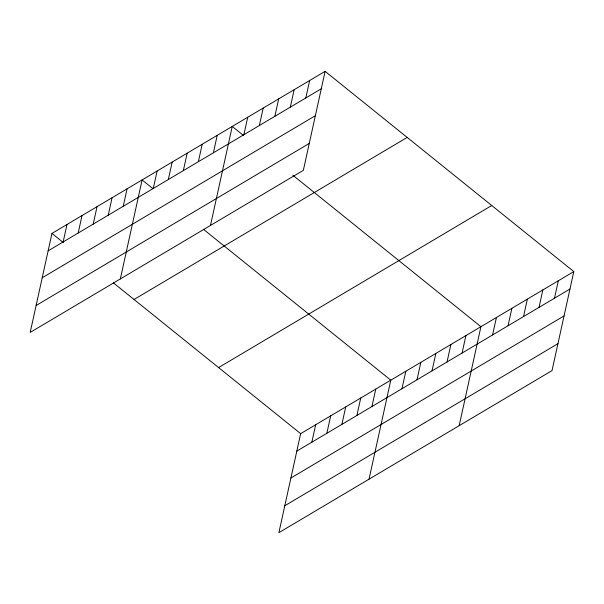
<?xml version="1.0" encoding="UTF-8"?>
<svg xmlns="http://www.w3.org/2000/svg" width="604" height="604" viewBox="0 0 604 604"><rect width="100%" height="100%" fill="white"/><g stroke="black" fill="none" stroke-linecap="round" stroke-linejoin="round"><path stroke-width="0.91" d="M325.111 71.332L51.967 233.408L30.2 332.419L303.344 170.343L325.111 71.332L573.8 271.581L552.033 370.592L278.889 532.668L300.656 433.657L573.8 271.581M63.156 241.94L66.991 224.492M78.18 233.023L82.016 215.575M93.205 224.114L97.04 206.666M108.222 215.198L112.057 197.75M123.246 206.281L127.082 188.833M120.339 278.935L142.106 179.924L152.812 188.539M153.295 188.456L157.131 171.007M168.312 179.539L172.155 162.091M183.337 170.63L187.172 153.182M198.361 161.713L202.197 144.265M213.386 152.797L217.221 135.349M210.471 225.451L232.246 126.44L243.661 135.628M243.888 134.7L247.723 117.252M259.365 125.519L263.201 108.071M274.843 116.33L278.678 98.882M290.32 107.15L294.156 89.702M305.798 97.961L309.633 80.513M311.845 442.188L315.681 424.748M326.87 433.279L330.705 415.831M341.887 424.363L345.73 406.915M356.911 415.446L360.747 398.006M371.936 406.537L375.771 389.089M369.029 479.183L390.796 380.173L203.48 229.339M401.985 388.704L405.82 371.256M417.002 379.795L420.837 362.347M432.026 370.879L435.861 353.431M447.051 361.962L450.886 344.514M462.075 353.053L465.911 335.605M459.161 425.699L480.935 326.688L292.902 175.281M492.577 334.948L496.413 317.508M508.055 325.767L511.89 308.319M523.532 316.587L527.367 299.139M539.01 307.398L542.845 289.95M554.487 298.217L558.322 280.769M48.131 250.856L321.275 88.78M42.212 277.772L315.356 115.696M36.119 305.503L309.263 143.427M134.035 299.493L407.179 137.418M218.588 367.579L491.731 205.503M296.821 451.105L569.965 289.029M290.901 478.021L564.045 315.945M284.809 505.752L557.953 343.676M51.967 233.408L63.39 242.604M113.341 282.823L300.656 433.657"/></g></svg>
